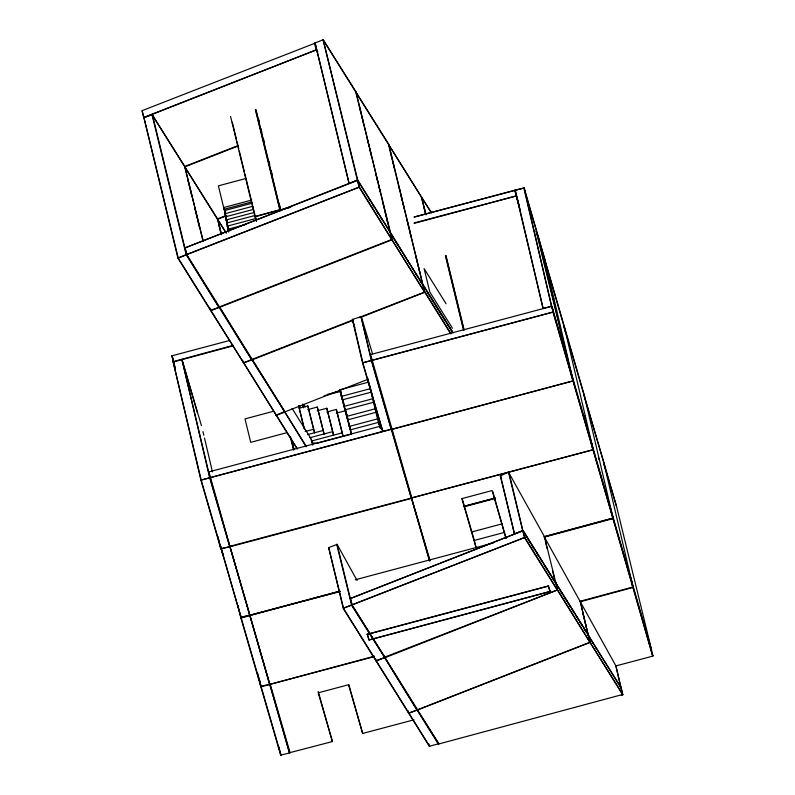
<?xml version="1.0" encoding="UTF-8"?>
<svg xmlns="http://www.w3.org/2000/svg" width="795" height="795" viewBox="0 0 795 795"><rect width="100%" height="100%" fill="white"/><g stroke="black" fill="none" stroke-linecap="round" stroke-linejoin="round"><path stroke-width="1.19" d="M550.279 591.43L369.019 639.965L367.29 634.211L548.312 585.945L550.279 591.43L369.019 640.005L367.29 634.211M369.774 385.585L380.557 428.515L378.549 423L367.449 377.476M550.031 591.699L548.312 585.945M375.478 658.588L376.055 660.953L408.6 713.045L417.454 710.005L438.92 743.931L622.873 694.433L589.93 642.281L417.584 709.776L385.038 657.684L375.836 660.595L343.291 608.503L328.683 547.636L337.11 544.376L357.074 580.489M500.502 475.658L514.444 533.803L500.333 475.996L508.462 472.061L544.436 536.625L557.563 589.9L622.644 694.78L621.273 687.864L588.38 635.652L585.08 622.396M203.033 240.935L184.907 166.662L151.964 114.51L186.169 254.668L218.873 307.168L186.567 254.728L152.362 114.569L143.905 117.67L177.921 258.117L210.466 310.209L219.668 307.287L252.214 359.39L352.871 319.948M218.933 307.109L251.637 359.608L219.509 306.88L391.796 239.444L424.51 291.944L391.965 239.852L391.001 236.155M297.042 448.778L243.628 362.709L252.432 359.738L284.978 411.83L368.155 379.225M508.462 472.061L522.802 530.831L350.327 598.556L522.852 530.772L508.929 472.399M375.836 660.595L376.393 661.072L384.869 657.276L351.927 605.124L337.11 544.376M350.506 598.277L352.274 605.243L385.038 657.684L557.563 589.9L384.472 657.217L417.007 710.005L384.691 657.564M142.007 110.922L143.955 117.61L316.48 49.817L317.781 51.904M143.607 117.491L316.48 49.817M317.553 52.251L316.082 49.757L314.482 43.188L315.108 42.91L349.075 183.416L315.059 42.97L323.177 39.75L356.071 91.962L390.196 232.875L423.139 285.027L424.51 291.944M349.075 183.416L357.72 180.028L390.266 232.12L391.965 239.852L219.668 307.287L186.905 254.847L185.195 247.821L357.72 180.028L323.128 39.81L357.323 179.968L390.375 232.587L391.796 239.444L359.429 187.064L357.432 180.435L185.195 247.821M243.449 362.997L252.273 359.33L251.637 359.608M252.095 359.608L284.64 411.701L275.994 415.089M431.228 212.702L323.128 39.81M450.715 333.89L424.56 291.884L388.834 144.402L355.941 92.19M514.444 533.803L523.08 530.424L588.509 635.424L589.88 642.34L524.799 537.45L522.852 530.772L524.571 537.798L557.166 589.83M438.562 743.782L429.34 746.237L408.6 713.045L408.004 710.631M408.819 713.393L417.633 709.716L417.007 710.005M526.757 537.023L522.852 530.772L588.399 634.957L590.327 642.34L417.454 710.005M621.064 688.082L615.916 665.922L544.207 536.714L613.044 518.111L544.476 536.645M621.124 688.112L619.623 685.668M143.726 117.958L142.186 110.634L314.88 43.258M218.873 307.168L219.112 306.82M219.331 307.168L211.033 310.676L210.099 308.162M284.64 411.701L306.105 446.78M306.333 446.432L284.858 412.058L276.213 415.437M355.723 91.842L390.484 232.468L422.96 285.316L388.487 144.283M336.702 544.277L351.698 605.472L384.472 657.217M580.41 601.706L588.33 635.712L580.181 601.268M620.925 687.745L588.221 635.245M620.975 687.695L615.916 665.922M229.606 340.479L172.048 355.782L175.248 369.099M381.55 427.67L382.743 431.367L362.55 362.858L352.374 319.441L361.049 316.748L371.374 360.711L391.22 429.111L391.955 429.409L573.235 380.865L543.999 256.358L524.163 187.958L515.319 190.075L543.134 308.619L515.081 190.383L524.163 187.958L551.611 306.353L370.569 354.59L411.82 497.839L411.323 498.425L230.311 546.692L220.742 548.54L200.906 480.14L173.201 362.023L233.392 345.765M220.265 545.072L241.084 617.546L340.19 591.569M542.786 308.5L551.869 306.075L651.423 649.356L652.755 656.133L551.611 306.353L523.796 187.809L563.973 325.215L593.209 449.722L229.566 546.394L209.612 477.566L181.916 359.449L209.989 477.716L289.509 752.994L269.903 684.286L260.69 686.254L240.855 617.854L237.894 605.343M217.919 536.486L220.881 548.997L229.964 546.572L208.926 471.872L379.175 426.517M240.716 617.397L249.799 614.972L229.964 546.572M573.235 380.865L200.906 480.14L391.239 429.141L371.633 360.433L361.049 316.748M240.239 613.929L241.203 617.973L340.061 591.112L249.56 615.28M259.369 679.169L260.83 686.711L280.665 755.111L289.509 752.994M269.535 684.137L249.928 615.429M391.607 429.29L429.459 560.922M257.719 673.454L261.177 686.82L374.435 656.163M611.534 512.924L610.292 507.677M615.578 666.011L652.755 656.133L633.019 586.968L580.012 601.318M445.975 255.503L464.101 329.816M570.492 372.07L571.784 376.363M548.669 586.054L367.042 634.49M143.955 117.61L178.269 258.236L297.39 448.897M357.482 180.376L359.201 187.411L391.746 239.504M425.981 214.819L421.251 196.723L431.576 212.822M280.168 209.95L291.099 206.829M221.735 550.786L223.027 555.079M172.754 358.177L172.048 355.782L175.228 367.886M173.201 362.023L172.048 355.782M515.081 190.383L414.016 217.085L515.339 190.104M414.116 222.938L516.382 195.918L414.225 223.365M391.22 429.111L391.478 428.833M553.26 312.008L362.55 362.858L553.26 312.008L551.959 306.472L553.002 312.286L633.148 587.435L580.151 601.775M593.209 449.722L411.214 497.998L391.239 429.141M269.515 684.107L270.141 683.978L290.115 752.825L289.489 752.964M592.812 449.533L590.317 438.82M564.112 325.672L583.947 394.072L613.174 518.579L544.595 537.072M631.767 581.503L630.266 576.534M621.302 695.307L622.684 694.731M237.834 145.654L184.589 166.533L152.024 114.45M184.808 166.88L238.003 146.061M221.477 234.684L217.671 219.102L184.788 166.89L217.333 218.983L226.664 215.296M217.572 219.321L225.671 216.161M358.933 317.573L424.957 291.944L450.964 333.572M353.04 320.355L252.432 359.738L251.876 359.26M359.976 317.642L424.729 292.292L423.248 284.908L453.19 332.837M245.605 178.577L218.377 185.841L224.091 209.274L225.591 211.669M251.816 200.032L223.882 207.485L225.293 213.289M224.091 209.274L251.319 202.019M226.992 221.05L224.438 210.595L252.383 203.142M226.992 221.845L225.005 213.706L252.949 206.253M228.692 229.606L225.571 216.816L253.516 209.363M228.692 230.401L226.138 219.927L254.082 212.474M228.692 231.186L226.704 223.037L254.648 215.584M256.348 221.129L254.957 216.459L279.81 209.84L255.404 109.849M255.056 216.836L279.81 209.84M280.516 210.049L290.006 207.515M228.692 231.971L227.271 226.148L256.378 218.386M228.404 231.593L227.837 229.258L246.47 224.289M233.283 345.338L173.111 361.626L201.254 480.26L281.033 755.25L278.409 745.809M340.906 389.52L368.84 382.077M327.56 394.34L340.767 390.852M324.102 395.761L340.886 391.279M273.42 411.313L245.009 418.885L250.723 442.328L287.422 432.54M339.634 389.421L341.343 396.397L370.45 388.636M299.437 408.103L307.794 405.877L314.552 432.758L307.794 405.877M371.484 392.084L342.377 399.845L341.343 396.397M307.754 409.614L317.304 407.06L324.062 433.951L317.304 407.06M317.275 410.796L326.815 408.252L333.572 435.143L326.815 408.252M340.002 390.126L343.977 406.414L373.084 398.653M326.785 411.989L336.325 409.445L343.082 436.336L336.325 409.445M374.117 402.101L345.01 409.862L343.977 406.414M336.305 413.181L345.835 410.637M344.493 406.404L340.091 389.689L346.61 416.421L375.717 408.66M376.75 412.118L347.654 419.879L346.61 416.421M305.151 431.536L313.508 429.31M307.506 434.636L323.018 430.502M342.734 399.716L349.253 426.438L378.36 418.677M309.812 437.757L332.539 431.695M379.394 422.125L350.287 429.886L349.253 426.438M312.216 440.837L342.049 432.887M464.022 506.326L495.186 498.008M464.041 506.355L495.206 498.038M464.151 506.783L495.325 498.465M471.326 532.084L502.5 523.736M462.143 498.475L474.317 540.431L504.646 532.342M355.276 579.774L493.526 542.906M374.554 656.591L269.903 684.286M318.199 691.501L332.399 741.556L289.748 752.686M332.399 741.556L318.258 692.813L348.528 684.743L362.659 733.457L413.976 719.803M313.419 442.845L316.996 443.292L351.559 434.08L346.7 414.155M184.728 166.95L203.252 241.283M422.96 285.316L452.613 332.211M210.466 310.209L243.578 362.768L242.644 360.254M284.858 412.058L251.697 359.549M554.88 580.439L555.854 582.864M536.188 231.484L538.155 236.97L572.102 377.436L570.74 371.752M543.651 256.238L544.138 256.815M563.625 325.095L544.128 257.878L545.181 262.698M565.156 331.555L564.023 326.735L603.922 462.928L633.148 587.435M584.077 395.592L603.922 462.928L604.816 468.056M651.423 649.356L616.582 506.564L603.574 462.809M181.916 359.449L201.433 425.643M421.469 197.081L425.872 213.835M217.333 218.983L226.009 232.875M555.457 582.805L555.963 583.331M417.236 709.657L438.92 743.931M378.947 423.149L380.557 428.515M584.087 394.529L583.6 393.952M604.061 463.386L616.582 506.564M613.174 518.579L611.772 513.997M411.452 497.69L430.065 560.763M229.825 546.115L269.773 683.829M536.188 231.444L571.814 376.194M514.733 190.263L520.228 210.347M362.659 733.457L348.816 684.594M389.351 145.674L420.595 195.689M446.094 303.789L424.093 268.581L429.817 292.023L452.454 328.265M369.198 199.128L370.5 201.214M373.103 205.378L374.405 207.465M377.019 211.629L378.321 213.716M380.924 217.88L382.226 219.967M391.547 234.903L394.161 239.066M395.463 241.153L398.066 245.317M399.368 247.404L401.972 251.568M403.274 253.655L405.877 257.819M407.179 259.905L409.783 264.069M411.731 267.2L413.688 270.32M415.636 273.45L417.594 276.571M419.541 279.701L422.145 283.865M423.019 285.256L425.623 289.43M427.561 292.54L429.529 295.68M431.456 298.781L434.08 302.974M435.362 305.022L437.985 309.225M439.257 311.262L441.891 315.476M443.153 317.493L445.796 321.727M447.058 323.734L449.702 327.977M450.954 329.975L452.305 332.141M528.059 539.099L530.663 543.273M531.964 545.36L534.568 549.524M536.526 552.644L538.473 555.775M540.431 558.895L542.379 562.025M544.337 565.156L546.94 569.319M548.242 571.406L550.846 575.57M552.147 577.657L554.751 581.821M555.616 583.212L558.875 588.419M560.177 590.506L562.781 594.67M564.082 596.757L566.686 600.921M567.988 603.007L570.591 607.171M571.893 609.258L574.497 613.422M575.799 615.509L578.402 619.673M579.704 621.76L582.308 625.923M583.61 628.01L586.213 632.174M588.38 635.652L590.337 638.782M591.639 640.859L592.941 642.946M595.544 647.11L596.846 649.197M226.356 233.005L217.552 219.331L221.398 233.829M299.317 405.718L300.619 407.785M292.103 408.441L311.312 439.188L312.763 445.13M438.313 744.1L417.057 709.945M429.707 746.396L343.629 608.632L328.683 547.636M500.333 475.996L501.516 478.133M304.048 404.794L305.23 406.931M328.514 547.974L329.687 550.09M280.446 754.187L280.973 755.23M361.457 317.056L372.477 353.765M352.384 319.481L354.818 327.62M224.438 210.595L225.482 214.044M225.005 213.706L226.048 217.154M225.571 216.816L226.615 220.265M226.138 219.927L226.833 222.222M226.704 223.037L227.738 226.486M227.271 226.148L228.304 229.596M227.837 229.258L228.533 231.564M516.382 195.918L519.453 206.531M492.761 491.568L506.037 538.304M505.988 538.334L492.135 490.555L461.865 498.624L476.056 547.566L474.317 540.431M411.581 498.147L429.707 560.644M382.743 431.367L362.898 362.967L352.662 319.381M181.936 359.479L197.329 412.555M347.713 418.657L345.666 410.856L351.32 434.13M568.922 365.65L570.085 370.45M621.392 689.205L622.723 694.671M582.805 613.054L584.514 620.06M544.207 536.714L544.784 539.08M545.36 541.445L547.089 548.53M552.565 570.989L554.294 578.074M445.766 255.801L463.853 330.084M445.369 255.702L463.495 329.975M423.735 206.64L425.504 213.905M390.405 151.885L392.164 159.07M392.74 161.464L394.499 168.649M399.17 187.819L400.054 191.416M400.63 193.811L402.389 200.996M402.976 203.391L404.138 208.181M407.07 220.165L408.819 227.35M409.405 229.745L411.154 236.93M415.835 256.099L417.584 263.284M418.17 265.679L419.929 272.874M359.39 106.629L361.149 113.814M361.735 116.209L363.484 123.394M367.29 138.966L369.039 146.161M369.625 148.556L371.374 155.74M376.055 174.91L377.804 182.095M378.39 184.49L380.149 191.674M383.071 203.659L384.243 208.449M384.82 210.844L388.04 224.021M377.049 414.096L377.933 417.693M379.394 423.675L380.268 427.273M428.753 743.852L429.34 746.237M258.623 119.061L259.508 122.668M260.979 128.691L261.853 132.308M263.324 138.33L264.208 141.947M268.909 161.226L269.793 164.833M271.264 170.855L272.148 174.473M279.194 203.381L280.963 210.615M256.01 109.69L280.605 210.506M255.771 109.958L280.357 210.774M302.845 403.949L303.67 407.885M302.637 404.665L303.263 407.209M311.113 439.397L311.988 442.974M232.289 122.231L236.403 139.095M236.989 141.51L238.758 148.735M239.345 151.139L244.343 171.621M244.93 174.035L252.273 204.146M252.87 206.561L256.387 221.01M230.56 116.477L254.957 216.459M304.465 429.23L298.632 405.828L303.998 428.117M291.944 440.897L293.991 449.284M290.92 437.926L293.842 449.9M290.264 436.614L293.484 449.791M218.665 224.19L220.424 231.375M187.66 178.935L189.409 186.119M189.995 188.514L191.744 195.699M194.666 207.684L197.299 218.466M197.885 220.861L199.634 228.046M221.885 550.16L223.057 554.95M220.275 544.794L221.447 549.583M631.747 582.854L632.78 587.286M598.416 457.055L598.983 459.47M584.941 415.924L585.508 418.329M549.991 283.189L550.547 285.594M553.091 296.446L553.658 298.85M570.343 369.963L572.599 379.603M202.973 431.615L203.818 435.233M204.514 438.095L212.434 471.842M652.774 654.911L652.794 656.084M186.745 254.44L177.921 258.117L359.429 187.064L186.745 254.44M343.47 608.215L524.799 537.45L343.47 608.215M591.679 443.332L591.907 444.186L591.679 443.332"/></g></svg>
